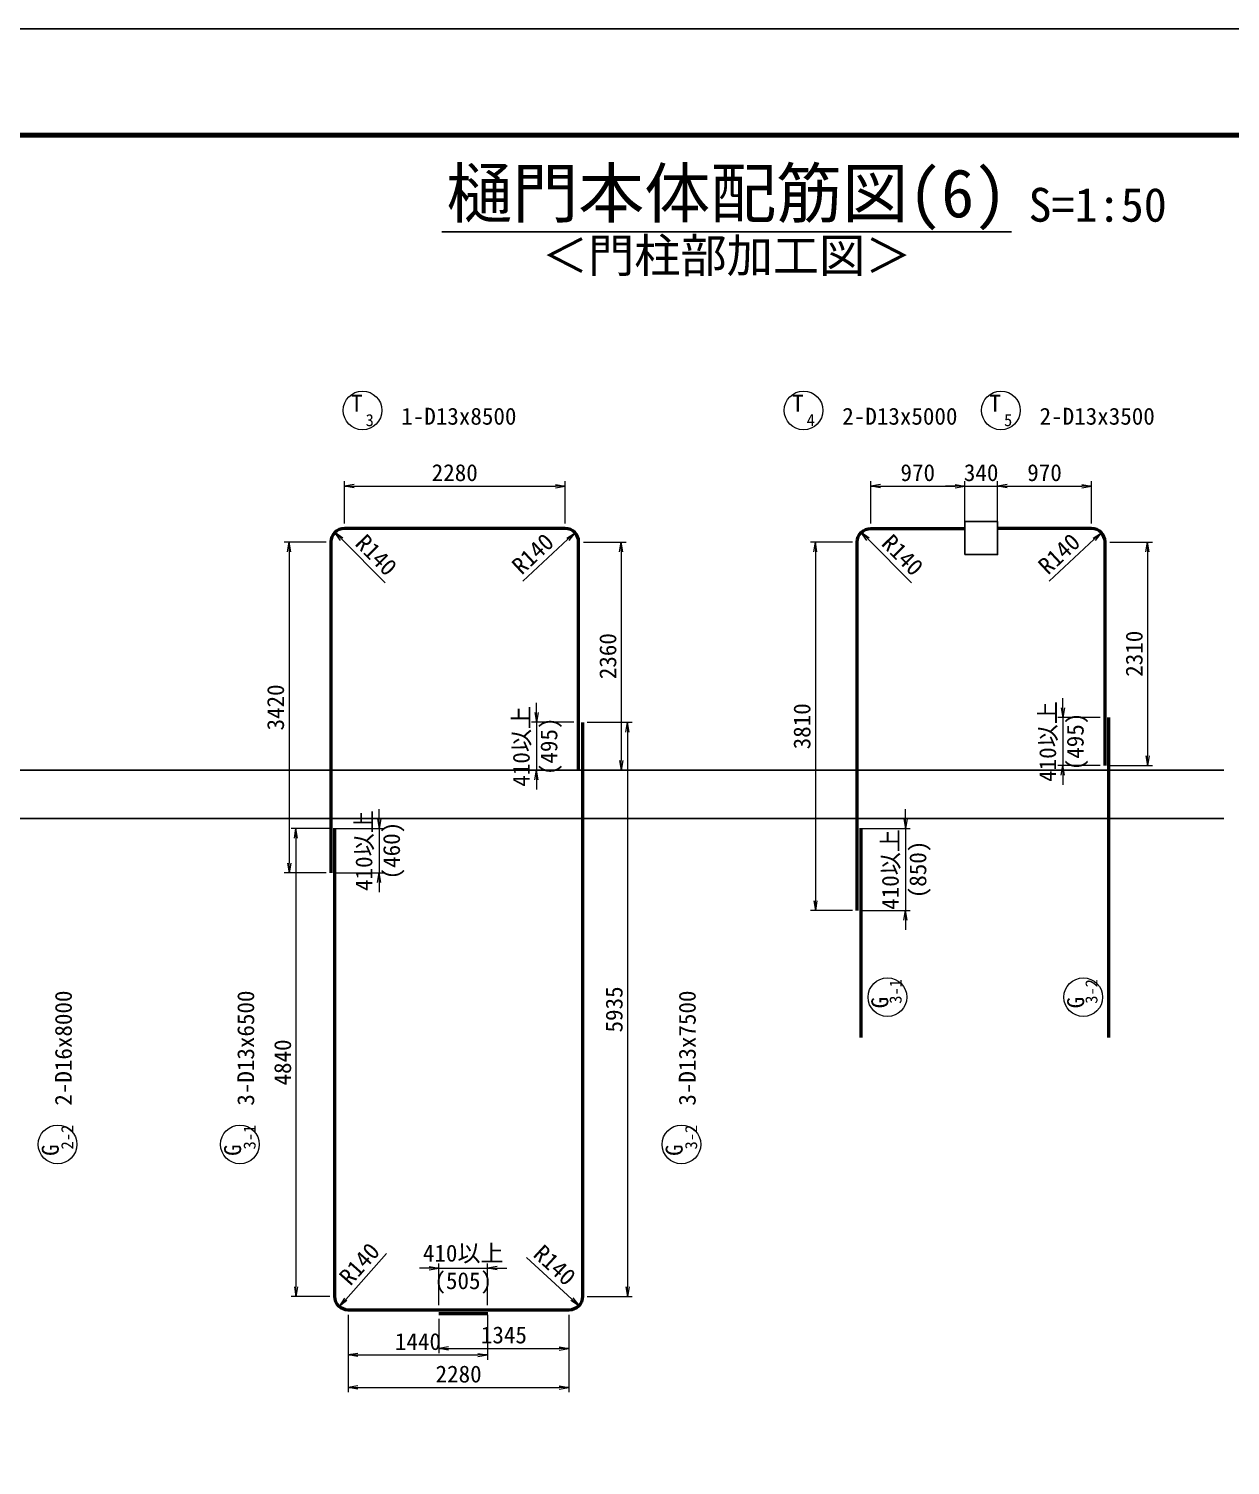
# Model space of a CAD drawing. Header units: millimetres. Extents: x 169470 to 758170, y -17820 to 11880.
# Drawn here: x 393534 to 405948, y -2970 to 11880 of the extents above; entities that cross this region are included whole.
import ezdxf
from ezdxf.enums import TextEntityAlignment as Align

# ---------------------------------------------------------------- set-up
doc = ezdxf.new("R2010")
doc.units = ezdxf.units.MM
doc.header["$LTSCALE"] = 50
doc.header["$PDSIZE"] = 300
doc.layers.get('Defpoints').update_dxf_attribs({"color": 151})
for name, color, linetype, lineweight in [('D-STR-DIM', 7, 'Continuous', 13), ('D-STR-HTXT', 7, 'Continuous', 13), ('D-STR-STR1', 2, 'Continuous', 50), ('D-STR-TXT', 7, 'Continuous', 13), ('D-TTL', 2, 'Continuous', 140), ('D-TTL-LINE', 7, 'Continuous', 25), ('D-TTL-TXT', 7, 'Continuous', 25)]:
    doc.layers.add(name, color=color, linetype=linetype, lineweight=lineweight)
doc.styles.add('MS ゴシック', font='MS Gothic.ttf')
doc.styles.add('YOKO_GOTHIC', font='MS Gothic.ttf')
doc.dimstyles.new('S50', dxfattribs={"dimscale": 50, "dimtxt": 3.5, "dimasz": 2, "dimexe": 1, "dimexo": 1, "dimgap": 1, "dimtad": 1, "dimdec": 0, "dimzin": 1, "dimdsep": 46, "dimtxsty": 'YOKO_GOTHIC', "dimblk": 'OPEN', "dimcen": 0, "dimclrd": 256, "dimclre": 256, "dimclrt": 256, "dimaunit": 1, "dimadec": 3, "dimazin": 0, "dimtfac": 1, "dimtdec": 0, "dimtix": 1, "dimtmove": 2, "dimatfit": 3, "dimldrblk": 'OPEN', "dimfxl": 1, "dimlwd": -1, "dimlwe": -1, "dimarcsym": 2})

# ---------------------------------------------------------------- blocks, each defined once
blk = doc.blocks.new('_Open')
at = {"color": 0, "linetype": 'ByBlock', "lineweight": -2}
for p, q in [((-1, 0.17), (0, 0)), ((-1, -0.17), (0, 0)), ((0, 0), (-1, 0))]:
    blk.add_line(p, q, dxfattribs=at)
blk = doc.blocks.new('*D3572')
at = {"layer": 'D-STR-DIM', "transparency": 16777216}
for p, q in [((396795, 6764), (396795, 7202)), ((396895, 7152), (398975, 7152)), ((399075, 6764), (399075, 7202))]:
    blk.add_line(p, q, dxfattribs=at)
at = {"layer": 'Defpoints', "color": 0, "transparency": 16777216}
for p in [(399075, 7152), (396795, 6714), (399075, 6714)]:
    blk.add_point(p, dxfattribs=at)
at = {"layer": 'D-STR-DIM', "transparency": 16777216, "xscale": 100, "yscale": 100, "zscale": 100, "rotation": 180}
blk.add_blockref('_Open', (396795, 7152), dxfattribs=at)
at = {"layer": 'D-STR-DIM', "transparency": 16777216, "xscale": 100, "yscale": 100, "zscale": 100}
blk.add_blockref('_Open', (399075, 7152), dxfattribs=at)
at = {"layer": 'D-STR-DIM', "transparency": 16777216, "insert": (397935, 7290), "char_height": 175, "attachment_point": 5, "style": 'YOKO_GOTHIC'}
blk.add_mtext('2280', dxfattribs=at)
blk = doc.blocks.new('*D3573')
at = {"layer": 'D-STR-DIM', "transparency": 16777216}
for p, q in [((396605, 6574), (396173, 6574)), ((396223, 6474), (396223, 3254)), ((396605, 3154), (396173, 3154))]:
    blk.add_line(p, q, dxfattribs=at)
at = {"layer": 'Defpoints', "color": 0, "transparency": 16777216}
for p in [(396655, 6574), (396223, 3154), (396655, 3154)]:
    blk.add_point(p, dxfattribs=at)
at = {"layer": 'D-STR-DIM', "transparency": 16777216, "xscale": 100, "yscale": 100, "zscale": 100}
for p, rotation in [((396223, 6574), 90), ((396223, 3154), 270)]:
    blk.add_blockref('_Open', p, dxfattribs=dict(at, rotation=rotation))
at = {"layer": 'D-STR-DIM', "transparency": 16777216, "insert": (396085, 4864), "char_height": 175, "attachment_point": 5, "rotation": 90, "style": 'YOKO_GOTHIC'}
blk.add_mtext('3420', dxfattribs=at)
blk = doc.blocks.new('*D3574')
at = {"layer": 'D-STR-DIM', "transparency": 16777216}
for p, q in [((397153, 3714), (397153, 3814)), ((396705, 3614), (397203, 3614)), ((397153, 3614), (397153, 3154)), ((396705, 3154), (397203, 3154)), ((397153, 3054), (397153, 2954))]:
    blk.add_line(p, q, dxfattribs=at)
at = {"layer": 'Defpoints', "color": 0, "transparency": 16777216}
for p in [(396655, 3614), (396655, 3154), (397153, 3154)]:
    blk.add_point(p, dxfattribs=at)
at = {"layer": 'D-STR-DIM', "transparency": 16777216, "xscale": 100, "yscale": 100, "zscale": 100}
for p, rotation in [((397153, 3614), 270), ((397153, 3154), 90)]:
    blk.add_blockref('_Open', p, dxfattribs=dict(at, rotation=rotation))
at = {"layer": 'D-STR-DIM', "transparency": 16777216, "char_height": 175, "attachment_point": 5, "rotation": 90, "style": 'YOKO_GOTHIC'}
for s, insert in [('410以上', (397006, 3384)), ('(460)', (397305, 3384))]:
    blk.add_mtext(s, dxfattribs=dict(at, insert=insert))
blk = doc.blocks.new('*D3575')
at = {"layer": 'D-STR-DIM', "transparency": 16777216}
for p, q in [((396645, 3614), (396245, 3614)), ((396295, 3514), (396295, -1126)), ((396645, -1226), (396245, -1226))]:
    blk.add_line(p, q, dxfattribs=at)
at = {"layer": 'Defpoints', "color": 0, "transparency": 16777216}
for p in [(396695, 3614), (396295, -1226), (396695, -1226)]:
    blk.add_point(p, dxfattribs=at)
at = {"layer": 'D-STR-DIM', "transparency": 16777216, "xscale": 100, "yscale": 100, "zscale": 100}
for p, rotation in [((396295, 3614), 90), ((396295, -1226), 270)]:
    blk.add_blockref('_Open', p, dxfattribs=dict(at, rotation=rotation))
at = {"layer": 'D-STR-DIM', "transparency": 16777216, "insert": (396158, 1194), "char_height": 175, "attachment_point": 5, "rotation": 90, "style": 'YOKO_GOTHIC'}
blk.add_mtext('4840', dxfattribs=at)
blk = doc.blocks.new('*D3576')
at = {"layer": 'D-STR-DIM', "transparency": 16777216}
for p, q in [((396835, -1416), (396835, -1880)), ((398275, -1416), (398275, -1880)), ((396935, -1830), (398175, -1830))]:
    blk.add_line(p, q, dxfattribs=at)
at = {"layer": 'Defpoints', "color": 0, "transparency": 16777216}
for p in [(396835, -1366), (398275, -1366), (398275, -1830)]:
    blk.add_point(p, dxfattribs=at)
at = {"layer": 'D-STR-DIM', "transparency": 16777216, "xscale": 100, "yscale": 100, "zscale": 100, "rotation": 180}
blk.add_blockref('_Open', (396835, -1830), dxfattribs=at)
at = {"layer": 'D-STR-DIM', "transparency": 16777216, "xscale": 100, "yscale": 100, "zscale": 100}
blk.add_blockref('_Open', (398275, -1830), dxfattribs=at)
at = {"layer": 'D-STR-DIM', "transparency": 16777216, "insert": (397555, -1692), "char_height": 175, "attachment_point": 5, "style": 'YOKO_GOTHIC'}
blk.add_mtext('1440', dxfattribs=at)
blk = doc.blocks.new('*D3577')
at = {"layer": 'D-STR-DIM', "transparency": 16777216}
for p, q in [((397770, -1316), (397770, -883)), ((398275, -1316), (398275, -883)), ((397670, -933), (397570, -933)), ((397770, -933), (398275, -933)), ((398375, -933), (398475, -933))]:
    blk.add_line(p, q, dxfattribs=at)
at = {"layer": 'Defpoints', "color": 0, "transparency": 16777216}
for p in [(398275, -933), (397770, -1366), (398275, -1366)]:
    blk.add_point(p, dxfattribs=at)
at = {"layer": 'D-STR-DIM', "transparency": 16777216, "xscale": 100, "yscale": 100, "zscale": 100}
blk.add_blockref('_Open', (397770, -933), dxfattribs=at)
at = {"layer": 'D-STR-DIM', "transparency": 16777216, "xscale": 100, "yscale": 100, "zscale": 100, "rotation": 180}
blk.add_blockref('_Open', (398275, -933), dxfattribs=at)
at = {"layer": 'D-STR-DIM', "transparency": 16777216, "char_height": 175, "attachment_point": 5, "style": 'YOKO_GOTHIC'}
for s, insert in [('410以上', (398023, -787)), ('(505)', (398023, -1085))]:
    blk.add_mtext(s, dxfattribs=dict(at, insert=insert))
blk = doc.blocks.new('*D3578')
at = {"layer": 'D-STR-DIM', "transparency": 16777216}
for p, q in [((397770, -1456), (397770, -1812)), ((399115, -1416), (399115, -1812)), ((397870, -1762), (399015, -1762))]:
    blk.add_line(p, q, dxfattribs=at)
at = {"layer": 'Defpoints', "color": 0, "transparency": 16777216}
for p in [(397770, -1406), (399115, -1366), (399115, -1762)]:
    blk.add_point(p, dxfattribs=at)
at = {"layer": 'D-STR-DIM', "transparency": 16777216, "xscale": 100, "yscale": 100, "zscale": 100, "rotation": 180}
blk.add_blockref('_Open', (397770, -1762), dxfattribs=at)
at = {"layer": 'D-STR-DIM', "transparency": 16777216, "xscale": 100, "yscale": 100, "zscale": 100}
blk.add_blockref('_Open', (399115, -1762), dxfattribs=at)
at = {"layer": 'D-STR-DIM', "transparency": 16777216, "insert": (398443, -1624), "char_height": 175, "attachment_point": 5, "style": 'YOKO_GOTHIC'}
blk.add_mtext('1345', dxfattribs=at)
blk = doc.blocks.new('*D3625')
at = {"layer": 'D-STR-DIM', "transparency": 16777216}
for p, q in [((399265, 6574), (399705, 6574)), ((399655, 6474), (399655, 4314)), ((399265, 4214), (399705, 4214))]:
    blk.add_line(p, q, dxfattribs=at)
at = {"layer": 'Defpoints', "color": 0, "transparency": 16777216}
for p in [(399215, 6574), (399215, 4214), (399655, 4214)]:
    blk.add_point(p, dxfattribs=at)
at = {"layer": 'D-STR-DIM', "transparency": 16777216, "xscale": 100, "yscale": 100, "zscale": 100}
for p, rotation in [((399655, 6574), 90), ((399655, 4214), 270)]:
    blk.add_blockref('_Open', p, dxfattribs=dict(at, rotation=rotation))
at = {"layer": 'D-STR-DIM', "transparency": 16777216, "insert": (399518, 5394), "char_height": 175, "attachment_point": 5, "rotation": 90, "style": 'YOKO_GOTHIC'}
blk.add_mtext('2360', dxfattribs=at)
blk = doc.blocks.new('*D3626')
at = {"layer": 'D-STR-DIM', "transparency": 16777216}
for p, q in [((398779, 4810), (398779, 4910)), ((399165, 4710), (398729, 4710)), ((398779, 4710), (398779, 4214)), ((399165, 4214), (398729, 4214)), ((398779, 4114), (398779, 4014))]:
    blk.add_line(p, q, dxfattribs=at)
at = {"layer": 'Defpoints', "color": 0, "transparency": 16777216}
for p in [(399215, 4710), (398779, 4214), (399215, 4214)]:
    blk.add_point(p, dxfattribs=at)
at = {"layer": 'D-STR-DIM', "transparency": 16777216, "xscale": 100, "yscale": 100, "zscale": 100}
for p, rotation in [((398779, 4710), 270), ((398779, 4214), 90)]:
    blk.add_blockref('_Open', p, dxfattribs=dict(at, rotation=rotation))
at = {"layer": 'D-STR-DIM', "transparency": 16777216, "char_height": 175, "attachment_point": 5, "rotation": 90, "style": 'YOKO_GOTHIC'}
for s, insert in [('410以上', (398632, 4462)), ('(495)', (398931, 4462))]:
    blk.add_mtext(s, dxfattribs=dict(at, insert=insert))
blk = doc.blocks.new('*D3627')
at = {"layer": 'D-STR-DIM', "transparency": 16777216}
for p, q in [((399305, 4710), (399770, 4710)), ((399720, 4610), (399720, -1126)), ((399305, -1226), (399770, -1226))]:
    blk.add_line(p, q, dxfattribs=at)
at = {"layer": 'Defpoints', "color": 0, "transparency": 16777216}
for p in [(399255, 4710), (399255, -1226), (399720, -1226)]:
    blk.add_point(p, dxfattribs=at)
at = {"layer": 'D-STR-DIM', "transparency": 16777216, "xscale": 100, "yscale": 100, "zscale": 100}
for p, rotation in [((399720, 4710), 90), ((399720, -1226), 270)]:
    blk.add_blockref('_Open', p, dxfattribs=dict(at, rotation=rotation))
at = {"layer": 'D-STR-DIM', "transparency": 16777216, "insert": (399583, 1742), "char_height": 175, "attachment_point": 5, "rotation": 90, "style": 'YOKO_GOTHIC'}
blk.add_mtext('5935', dxfattribs=at)
blk = doc.blocks.new('*D3628')
at = {"layer": 'D-STR-DIM', "transparency": 16777216}
for p, q in [((396835, -1416), (396835, -2216)), ((399115, -1416), (399115, -2216)), ((396935, -2166), (399015, -2166))]:
    blk.add_line(p, q, dxfattribs=at)
at = {"layer": 'Defpoints', "color": 0, "transparency": 16777216}
for p in [(396835, -1366), (399115, -1366), (399115, -2166)]:
    blk.add_point(p, dxfattribs=at)
at = {"layer": 'D-STR-DIM', "transparency": 16777216, "xscale": 100, "yscale": 100, "zscale": 100, "rotation": 180}
blk.add_blockref('_Open', (396835, -2166), dxfattribs=at)
at = {"layer": 'D-STR-DIM', "transparency": 16777216, "xscale": 100, "yscale": 100, "zscale": 100}
blk.add_blockref('_Open', (399115, -2166), dxfattribs=at)
at = {"layer": 'D-STR-DIM', "transparency": 16777216, "insert": (397975, -2028), "char_height": 175, "attachment_point": 5, "style": 'YOKO_GOTHIC'}
blk.add_mtext('2280', dxfattribs=at)
blk = doc.blocks.new('*D3659')
at = {"layer": 'D-STR-DIM', "transparency": 16777216}
blk.add_line((397231, -781), (396809, -1255), dxfattribs=at)
at = {"layer": 'Defpoints', "color": 0, "transparency": 16777216}
for p in [(396742, -1330), (396835, -1226)]:
    blk.add_point(p, dxfattribs=at)
at = {"layer": 'D-STR-DIM', "transparency": 16777216, "xscale": 100, "yscale": 100, "zscale": 100, "rotation": 228.3259584772548}
blk.add_blockref('_Open', (396742, -1330), dxfattribs=at)
at = {"layer": 'D-STR-DIM', "transparency": 16777216, "insert": (396951, -889), "char_height": 175, "attachment_point": 5, "rotation": 48.326, "style": 'YOKO_GOTHIC'}
blk.add_mtext('R140', dxfattribs=at)
blk = doc.blocks.new('*D3660')
at = {"layer": 'D-STR-DIM', "transparency": 16777216}
blk.add_line((398678, -822), (399145, -1253), dxfattribs=at)
at = {"layer": 'Defpoints', "color": 0, "transparency": 16777216}
for p in [(399115, -1226), (399218, -1320)]:
    blk.add_point(p, dxfattribs=at)
at = {"layer": 'D-STR-DIM', "transparency": 16777216, "xscale": 100, "yscale": 100, "zscale": 100, "rotation": 317.3248854274227}
blk.add_blockref('_Open', (399218, -1320), dxfattribs=at)
at = {"layer": 'D-STR-DIM', "transparency": 16777216, "insert": (398968, -902), "char_height": 175, "attachment_point": 5, "rotation": 317.3249, "style": 'YOKO_GOTHIC'}
blk.add_mtext('R140', dxfattribs=at)
blk = doc.blocks.new('*D3661')
at = {"layer": 'D-STR-DIM', "transparency": 16777216}
blk.add_line((398640, 6169), (399105, 6602), dxfattribs=at)
at = {"layer": 'Defpoints', "color": 0, "transparency": 16777216}
for p in [(399075, 6574), (399178, 6670)]:
    blk.add_point(p, dxfattribs=at)
at = {"layer": 'D-STR-DIM', "transparency": 16777216, "xscale": 100, "yscale": 100, "zscale": 100, "rotation": 42.96088679252524}
blk.add_blockref('_Open', (399178, 6670), dxfattribs=at)
at = {"layer": 'D-STR-DIM', "transparency": 16777216, "insert": (398742, 6452), "char_height": 175, "attachment_point": 5, "rotation": 42.9609, "style": 'YOKO_GOTHIC'}
blk.add_mtext('R140', dxfattribs=at)
blk = doc.blocks.new('*D3662')
at = {"layer": 'D-STR-DIM', "transparency": 16777216}
blk.add_line((397216, 6153), (396767, 6603), dxfattribs=at)
at = {"layer": 'Defpoints', "color": 0, "transparency": 16777216}
for p in [(396697, 6674), (396795, 6574)]:
    blk.add_point(p, dxfattribs=at)
at = {"layer": 'D-STR-DIM', "transparency": 16777216, "xscale": 100, "yscale": 100, "zscale": 100, "rotation": 134.908651601472}
blk.add_blockref('_Open', (396697, 6674), dxfattribs=at)
at = {"layer": 'D-STR-DIM', "transparency": 16777216, "insert": (397124, 6439), "char_height": 175, "attachment_point": 5, "rotation": 314.9087, "style": 'YOKO_GOTHIC'}
blk.add_mtext('R140', dxfattribs=at)
blk = doc.blocks.new('*D3663')
at = {"layer": 'D-STR-DIM', "transparency": 16777216}
for p, q in [((402234, 6764), (402234, 7202)), ((402334, 7152), (403104, 7152)), ((403204, 6764), (403204, 7202))]:
    blk.add_line(p, q, dxfattribs=at)
at = {"layer": 'Defpoints', "color": 0, "transparency": 16777216}
for p in [(403204, 7152), (402234, 6714), (403204, 6714)]:
    blk.add_point(p, dxfattribs=at)
at = {"layer": 'D-STR-DIM', "transparency": 16777216, "xscale": 100, "yscale": 100, "zscale": 100, "rotation": 180}
blk.add_blockref('_Open', (402234, 7152), dxfattribs=at)
at = {"layer": 'D-STR-DIM', "transparency": 16777216, "xscale": 100, "yscale": 100, "zscale": 100}
blk.add_blockref('_Open', (403204, 7152), dxfattribs=at)
at = {"layer": 'D-STR-DIM', "transparency": 16777216, "insert": (402719, 7290), "char_height": 175, "attachment_point": 5, "style": 'YOKO_GOTHIC'}
blk.add_mtext('970', dxfattribs=at)
blk = doc.blocks.new('*D3664')
at = {"layer": 'D-STR-DIM', "transparency": 16777216}
for p, q in [((402044, 6574), (401611, 6574)), ((401661, 6474), (401661, 2864)), ((402044, 2764), (401611, 2764))]:
    blk.add_line(p, q, dxfattribs=at)
at = {"layer": 'Defpoints', "color": 0, "transparency": 16777216}
for p in [(402094, 6574), (401661, 2764), (402094, 2764)]:
    blk.add_point(p, dxfattribs=at)
at = {"layer": 'D-STR-DIM', "transparency": 16777216, "xscale": 100, "yscale": 100, "zscale": 100}
for p, rotation in [((401661, 6574), 90), ((401661, 2764), 270)]:
    blk.add_blockref('_Open', p, dxfattribs=dict(at, rotation=rotation))
at = {"layer": 'D-STR-DIM', "transparency": 16777216, "insert": (401524, 4669), "char_height": 175, "attachment_point": 5, "rotation": 90, "style": 'YOKO_GOTHIC'}
blk.add_mtext('3810', dxfattribs=at)
blk = doc.blocks.new('*D3665')
at = {"layer": 'D-STR-DIM', "transparency": 16777216}
for p, q in [((402591, 3714), (402591, 3814)), ((402144, 3614), (402641, 3614)), ((402591, 3614), (402591, 2764)), ((402144, 2764), (402641, 2764)), ((402591, 2664), (402591, 2564))]:
    blk.add_line(p, q, dxfattribs=at)
at = {"layer": 'Defpoints', "color": 0, "transparency": 16777216}
for p in [(402094, 3614), (402094, 2764), (402591, 2764)]:
    blk.add_point(p, dxfattribs=at)
at = {"layer": 'D-STR-DIM', "transparency": 16777216, "xscale": 100, "yscale": 100, "zscale": 100}
for p, rotation in [((402591, 3614), 270), ((402591, 2764), 90)]:
    blk.add_blockref('_Open', p, dxfattribs=dict(at, rotation=rotation))
at = {"layer": 'D-STR-DIM', "transparency": 16777216, "char_height": 175, "attachment_point": 5, "rotation": 90, "style": 'YOKO_GOTHIC'}
for s, insert in [('410以上', (402445, 3189)), ('(850)', (402743, 3189))]:
    blk.add_mtext(s, dxfattribs=dict(at, insert=insert))
blk = doc.blocks.new('*D3666')
at = {"layer": 'D-STR-DIM', "transparency": 16777216}
for p, q in [((404704, 6574), (405144, 6574)), ((405094, 6474), (405094, 4364)), ((404704, 4264), (405144, 4264))]:
    blk.add_line(p, q, dxfattribs=at)
at = {"layer": 'Defpoints', "color": 0, "transparency": 16777216}
for p in [(404654, 6574), (404654, 4264), (405094, 4264)]:
    blk.add_point(p, dxfattribs=at)
at = {"layer": 'D-STR-DIM', "transparency": 16777216, "xscale": 100, "yscale": 100, "zscale": 100}
for p, rotation in [((405094, 6574), 90), ((405094, 4264), 270)]:
    blk.add_blockref('_Open', p, dxfattribs=dict(at, rotation=rotation))
at = {"layer": 'D-STR-DIM', "transparency": 16777216, "insert": (404956, 5419), "char_height": 175, "attachment_point": 5, "rotation": 90, "style": 'YOKO_GOTHIC'}
blk.add_mtext('2310', dxfattribs=at)
blk = doc.blocks.new('*D3667')
at = {"layer": 'D-STR-DIM', "transparency": 16777216}
for p, q in [((404217, 4860), (404217, 4960)), ((404604, 4760), (404167, 4760)), ((404217, 4760), (404217, 4264)), ((404604, 4264), (404167, 4264)), ((404217, 4164), (404217, 4064))]:
    blk.add_line(p, q, dxfattribs=at)
at = {"layer": 'Defpoints', "color": 0, "transparency": 16777216}
for p in [(404654, 4760), (404217, 4264), (404654, 4264)]:
    blk.add_point(p, dxfattribs=at)
at = {"layer": 'D-STR-DIM', "transparency": 16777216, "xscale": 100, "yscale": 100, "zscale": 100}
for p, rotation in [((404217, 4760), 270), ((404217, 4264), 90)]:
    blk.add_blockref('_Open', p, dxfattribs=dict(at, rotation=rotation))
at = {"layer": 'D-STR-DIM', "transparency": 16777216, "char_height": 175, "attachment_point": 5, "rotation": 90, "style": 'YOKO_GOTHIC'}
for s, insert in [('410以上', (404071, 4512)), ('(495)', (404369, 4512))]:
    blk.add_mtext(s, dxfattribs=dict(at, insert=insert))
blk = doc.blocks.new('*D3670')
at = {"layer": 'D-STR-DIM', "transparency": 16777216}
blk.add_line((404078, 6169), (404543, 6602), dxfattribs=at)
at = {"layer": 'Defpoints', "color": 0, "transparency": 16777216}
for p in [(404514, 6574), (404616, 6670)]:
    blk.add_point(p, dxfattribs=at)
at = {"layer": 'D-STR-DIM', "transparency": 16777216, "xscale": 100, "yscale": 100, "zscale": 100, "rotation": 42.96088679252763}
blk.add_blockref('_Open', (404616, 6670), dxfattribs=at)
at = {"layer": 'D-STR-DIM', "transparency": 16777216, "insert": (404180, 6452), "char_height": 175, "attachment_point": 5, "rotation": 42.9609, "style": 'YOKO_GOTHIC'}
blk.add_mtext('R140', dxfattribs=at)
blk = doc.blocks.new('*D3671')
at = {"layer": 'D-STR-DIM', "transparency": 16777216}
blk.add_line((402654, 6153), (402206, 6603), dxfattribs=at)
at = {"layer": 'Defpoints', "color": 0, "transparency": 16777216}
for p in [(402135, 6674), (402234, 6574)]:
    blk.add_point(p, dxfattribs=at)
at = {"layer": 'D-STR-DIM', "transparency": 16777216, "xscale": 100, "yscale": 100, "zscale": 100, "rotation": 134.9086516014974}
blk.add_blockref('_Open', (402135, 6674), dxfattribs=at)
at = {"layer": 'D-STR-DIM', "transparency": 16777216, "insert": (402562, 6439), "char_height": 175, "attachment_point": 5, "rotation": 314.9087, "style": 'YOKO_GOTHIC'}
blk.add_mtext('R140', dxfattribs=at)
blk = doc.blocks.new('*D3672')
at = {"layer": 'D-STR-DIM', "transparency": 16777216}
for p, q in [((403544, 6764), (403544, 7202)), ((403644, 7152), (404414, 7152)), ((404514, 6764), (404514, 7202))]:
    blk.add_line(p, q, dxfattribs=at)
at = {"layer": 'Defpoints', "color": 0, "transparency": 16777216}
for p in [(404514, 7152), (403544, 6714), (404514, 6714)]:
    blk.add_point(p, dxfattribs=at)
at = {"layer": 'D-STR-DIM', "transparency": 16777216, "xscale": 100, "yscale": 100, "zscale": 100, "rotation": 180}
blk.add_blockref('_Open', (403544, 7152), dxfattribs=at)
at = {"layer": 'D-STR-DIM', "transparency": 16777216, "xscale": 100, "yscale": 100, "zscale": 100}
blk.add_blockref('_Open', (404514, 7152), dxfattribs=at)
at = {"layer": 'D-STR-DIM', "transparency": 16777216, "insert": (404029, 7290), "char_height": 175, "attachment_point": 5, "style": 'YOKO_GOTHIC'}
blk.add_mtext('970', dxfattribs=at)
blk = doc.blocks.new('*D3673')
at = {"layer": 'D-STR-DIM', "transparency": 16777216}
for p, q in [((403104, 7152), (403004, 7152)), ((403204, 6764), (403204, 7202)), ((403204, 7152), (403544, 7152)), ((403544, 6764), (403544, 7202)), ((403644, 7152), (403744, 7152))]:
    blk.add_line(p, q, dxfattribs=at)
at = {"layer": 'Defpoints', "color": 0, "transparency": 16777216}
for p in [(403544, 7152), (403204, 6714), (403544, 6714)]:
    blk.add_point(p, dxfattribs=at)
at = {"layer": 'D-STR-DIM', "transparency": 16777216, "xscale": 100, "yscale": 100, "zscale": 100}
blk.add_blockref('_Open', (403204, 7152), dxfattribs=at)
at = {"layer": 'D-STR-DIM', "transparency": 16777216, "xscale": 100, "yscale": 100, "zscale": 100, "rotation": 180}
blk.add_blockref('_Open', (403544, 7152), dxfattribs=at)
at = {"layer": 'D-STR-DIM', "transparency": 16777216, "insert": (403374, 7290), "char_height": 175, "attachment_point": 5, "style": 'YOKO_GOTHIC'}
blk.add_mtext('340', dxfattribs=at)

msp = doc.modelspace()

# ---------------------------------------------------------------- linework, layer by layer
at = {"layer": 'D-STR-HTXT'}
for centre in [(396982.2, 7934.21), (402406.11, 1868.97), (404429.37, 1868.97)]:
    msp.add_circle(centre, 200, dxfattribs=at)
at = {"layer": 'D-STR-HTXT', "color": 3}
for centre in [(401538.8, 7934.21), (403577.76, 7934.21), (393831.27, 347.02), (395715.26, 347.02), (400277.08, 347.02)]:
    msp.add_circle(centre, 200, dxfattribs=at)
at = {"layer": 'D-STR-STR1'}
for points in [[(399215.38, 4214.44), (399215.38, 6574.44, 0.41421356), (399075.38, 6714.44), (396795.38, 6714.44, 0.41421356), (396655.38, 6574.44), (396655.38, 3154.26)], [(402093.79, 2764.35), (402093.79, 6574.44, -0.41421356), (402233.79, 6714.44), (403203.79, 6714.44)], [(404653.79, 4264.35), (404653.79, 6574.44, 0.41421356), (404513.79, 6714.44), (403543.79, 6714.44)], [(399255.38, 4709.53), (399255.38, -1225.56, -0.41421356), (399115.38, -1365.56), (397770.38, -1365.56)]]:
    msp.add_lwpolyline(points, format="xyb", dxfattribs=at)
for points in [[(404693.79, 1452.46), (404693.79, 4759.53)], [(402133.79, 1452.46), (402133.79, 3614.44)], [(398275.47, -1405.56), (397770.38, -1405.56)]]:
    msp.add_lwpolyline(points, dxfattribs=at)
at = {"layer": 'D-STR-STR1', "color": 3}
msp.add_lwpolyline([(398275.47, -1365.56), (396835.38, -1365.56, -0.41421356), (396695.38, -1225.56), (396695.38, 3614.44)], format="xyb", dxfattribs=at)
at = {"layer": 'D-TTL'}
msp.add_lwpolyline([(380744.53, 10780), (380744.53, -16720), (420744.53, -16720), (420744.53, 10780)], close=True, dxfattribs=at)
at = {"layer": 'D-TTL-LINE'}
msp.add_line((397802.66, 9780), (403686.4, 9780), dxfattribs=at)
at = {"layer": 'Defpoints'}
for p, q in [((381724.47, 4214.44), (405883.01, 4214.44)), ((381724.47, 3714.44), (405883.01, 3714.44))]:
    msp.add_line(p, q, dxfattribs=at)
at = {"layer": 'Defpoints', "color": 1}
msp.add_lwpolyline([(379719.53, 11880), (379719.53, -17820), (421769.53, -17820), (421769.53, 11880)], close=True, dxfattribs=at)
at = {"layer": 'Defpoints'}
msp.add_lwpolyline([(403203.79, 6444.44), (403543.79, 6444.44), (403543.79, 6784.44), (403203.79, 6784.44)], close=True, dxfattribs=at)

# ---------------------------------------------------------------- texts
at = {"layer": 'D-STR-TXT', "style": 'MS ゴシック'}
msp.add_text('＜門柱部加工図＞', height=350, dxfattribs=at).set_placement((400744.53, 9255.82), align=Align.BOTTOM_CENTER)
at = {"layer": 'D-STR-TXT', "style": 'YOKO_GOTHIC'}
for s, height, p in [('T ', 175, (396982.2, 8009.21)), ('3', 125, (397057.2, 7834.21))]:
    msp.add_text(s, height=height, dxfattribs=at).set_placement(p, align=Align.MIDDLE_CENTER)
at = {"layer": 'D-STR-TXT', "color": 3, "style": 'YOKO_GOTHIC'}
for s, height, p in [('T ', 175, (401538.8, 8009.21)), ('T ', 175, (403577.76, 8009.21)), ('4', 125, (401613.8, 7834.21)), ('5', 125, (403652.76, 7834.21))]:
    msp.add_text(s, height=height, dxfattribs=at).set_placement(p, align=Align.MIDDLE_CENTER)
at = {"layer": 'D-STR-TXT', "style": 'YOKO_GOTHIC'}
msp.add_text('1-D13x8500', height=175, dxfattribs=at).set_placement((397382.2, 7734.21), align=Align.BOTTOM_LEFT)
at = {"layer": 'D-STR-TXT', "color": 3, "style": 'YOKO_GOTHIC'}
for s, p in [('2-D13x5000', (401938.8, 7734.21)), ('2-D13x3500', (403977.76, 7734.21))]:
    msp.add_text(s, height=175, dxfattribs=at).set_placement(p, align=Align.BOTTOM_LEFT)
at = {"layer": 'D-STR-TXT', "style": 'YOKO_GOTHIC'}
for s, height, p in [('3-1', 125, (402552.23, 1928.35)), ('3-2', 125, (404575.49, 1928.35)), ('G', 175, (402414.43, 1812.69)), ('G', 175, (404437.69, 1812.69))]:
    msp.add_text(s, height=height, rotation=90, dxfattribs=at).set_placement(p, align=Align.CENTER)
at = {"layer": 'D-STR-TXT', "color": 3, "style": 'YOKO_GOTHIC'}
for s, p in [('2-D16x8000', (394031.27, 747.02)), ('3-D13x6500', (395915.26, 747.02)), ('3-D13x7500', (400477.08, 747.02))]:
    msp.add_text(s, height=175, rotation=90, dxfattribs=at).set_placement(p, align=Align.BOTTOM_LEFT)
for s, height, p in [('2-2', 125, (393931.27, 422.02)), ('3-1', 125, (395815.26, 422.02)), ('3-2', 125, (400377.08, 422.02)), ('G ', 175, (393756.27, 347.02)), ('G ', 175, (395640.26, 347.02)), ('G ', 175, (400202.08, 347.02))]:
    msp.add_text(s, height=height, rotation=90, dxfattribs=at).set_placement(p, align=Align.MIDDLE_CENTER)
at = {"layer": 'D-TTL-TXT', "style": 'MS ゴシック'}
for s, height, p in [('樋門本体配筋図(6)', 500, (400744.53, 9780)), ('S=1:50', 350, (404577.83, 9780))]:
    msp.add_text(s, height=height, dxfattribs=at).set_placement(p, align=Align.BOTTOM_CENTER)

# ---------------------------------------------------------------- dimensions: what is measured, and where the dimension line sits
at = {"layer": 'D-STR-DIM'}
for base, p1, p2, picture, middle in [((399075.38, 7152.2), (396795.38, 6714.44), (399075.38, 6714.44), '*D3572', (397935.38, 7289.7)), ((403203.79, 7152.2), (402233.79, 6714.44), (403203.79, 6714.44), '*D3663', (402718.79, 7289.7)), ((403543.79, 7152.2), (403203.79, 6714.44), (403543.79, 6714.44), '*D3673', (403373.79, 7289.7)), ((404513.79, 7152.2), (403543.79, 6714.44), (404513.79, 6714.44), '*D3672', (404028.79, 7289.7)), ((398275.47, -1829.5), (396835.38, -1365.56), (398275.47, -1365.56), '*D3576', (397555.42, -1692)), ((399115.38, -2165.56), (396835.38, -1365.56), (399115.38, -1365.56), '*D3628', (397975.38, -2028.06)), ((399115.38, -1761.56), (397770.38, -1405.56), (399115.38, -1365.56), '*D3578', (398442.88, -1624.06))]:
    dim = msp.add_linear_dim(base=base, p1=p1, p2=p2, dimstyle='S50', dxfattribs=at)
    dim.commit()
    dim.dimension.update_dxf_attribs({"geometry": picture, "text_midpoint": middle})
for center, mpoint, picture, middle in [((396795.38, 6574.44), (396696.54, 6673.59), '*D3662', (397026.69, 6342.4)), ((399075.38, 6574.44), (399177.83, 6669.85), '*D3661', (398835.61, 6351.15)), ((402233.79, 6574.44), (402134.96, 6673.59), '*D3671', (402465.1, 6342.4)), ((404513.79, 6574.44), (404616.25, 6669.85), '*D3670', (404274.02, 6351.15)), ((396835.38, -1225.56), (396742.29, -1330.13), '*D3659', (397053.22, -980.83)), ((399115.38, -1225.56), (399218.31, -1320.46), '*D3660', (398874.5, -1003.47))]:
    dim = msp.add_radius_dim(center=center, mpoint=mpoint, dimstyle='S50', override={"dimtmove": 0}, dxfattribs=at)
    dim.commit()
    dim.dimension.update_dxf_attribs({"geometry": picture, "text_midpoint": middle, "dimtype": 164})
for base, p1, p2, picture, middle in [((396222.69, 3154.26), (396655.38, 6574.44), (396655.38, 3154.26), '*D3573', (396085.19, 4864.35)), ((399655.38, 4214.44), (399215.38, 6574.44), (399215.38, 4214.44), '*D3625', (399517.88, 5394.44)), ((401661.1, 2764.35), (402093.79, 6574.44), (402093.79, 2764.35), '*D3664', (401523.6, 4669.4)), ((405093.79, 4264.35), (404653.79, 6574.44), (404653.79, 4264.35), '*D3666', (404956.29, 5419.4)), ((399720.5, -1225.56), (399255.38, 4709.53), (399255.38, -1225.56), '*D3627', (399583, 1741.99)), ((396295.38, -1225.56), (396695.38, 3614.44), (396695.38, -1225.56), '*D3575', (396157.88, 1194.44))]:
    dim = msp.add_linear_dim(base=base, p1=p1, p2=p2, angle=90, dimstyle='S50', dxfattribs=at)
    dim.commit()
    dim.dimension.update_dxf_attribs({"geometry": picture, "text_midpoint": middle})
for base, p1, p2, angle, picture, middle in [((398778.52, 4214.44), (399215.38, 4709.53), (399215.38, 4214.44), 90, '*D3626', (398778.52, 4461.99)), ((404216.93, 4264.35), (404653.79, 4759.53), (404653.79, 4264.35), 90, '*D3667', (404216.93, 4511.94)), ((397152.64, 3154.26), (396655.38, 3614.44), (396655.38, 3154.26), 90, '*D3574', (397152.64, 3384.35)), ((402591.05, 2764.35), (402093.79, 3614.44), (402093.79, 2764.35), 90, '*D3665', (402591.05, 3189.4)), ((398275.47, -933.25), (397770.38, -1365.56), (398275.47, -1365.56), 180, '*D3577', (398022.92, -933.25))]:
    dim = msp.add_linear_dim(base=base, p1=p1, p2=p2, angle=angle, text='410以上\\X(<>)', dimstyle='S50', dxfattribs=at)
    dim.commit()
    dim.dimension.update_dxf_attribs({"geometry": picture, "text_midpoint": middle})

doc.saveas('drawing.dxf')
